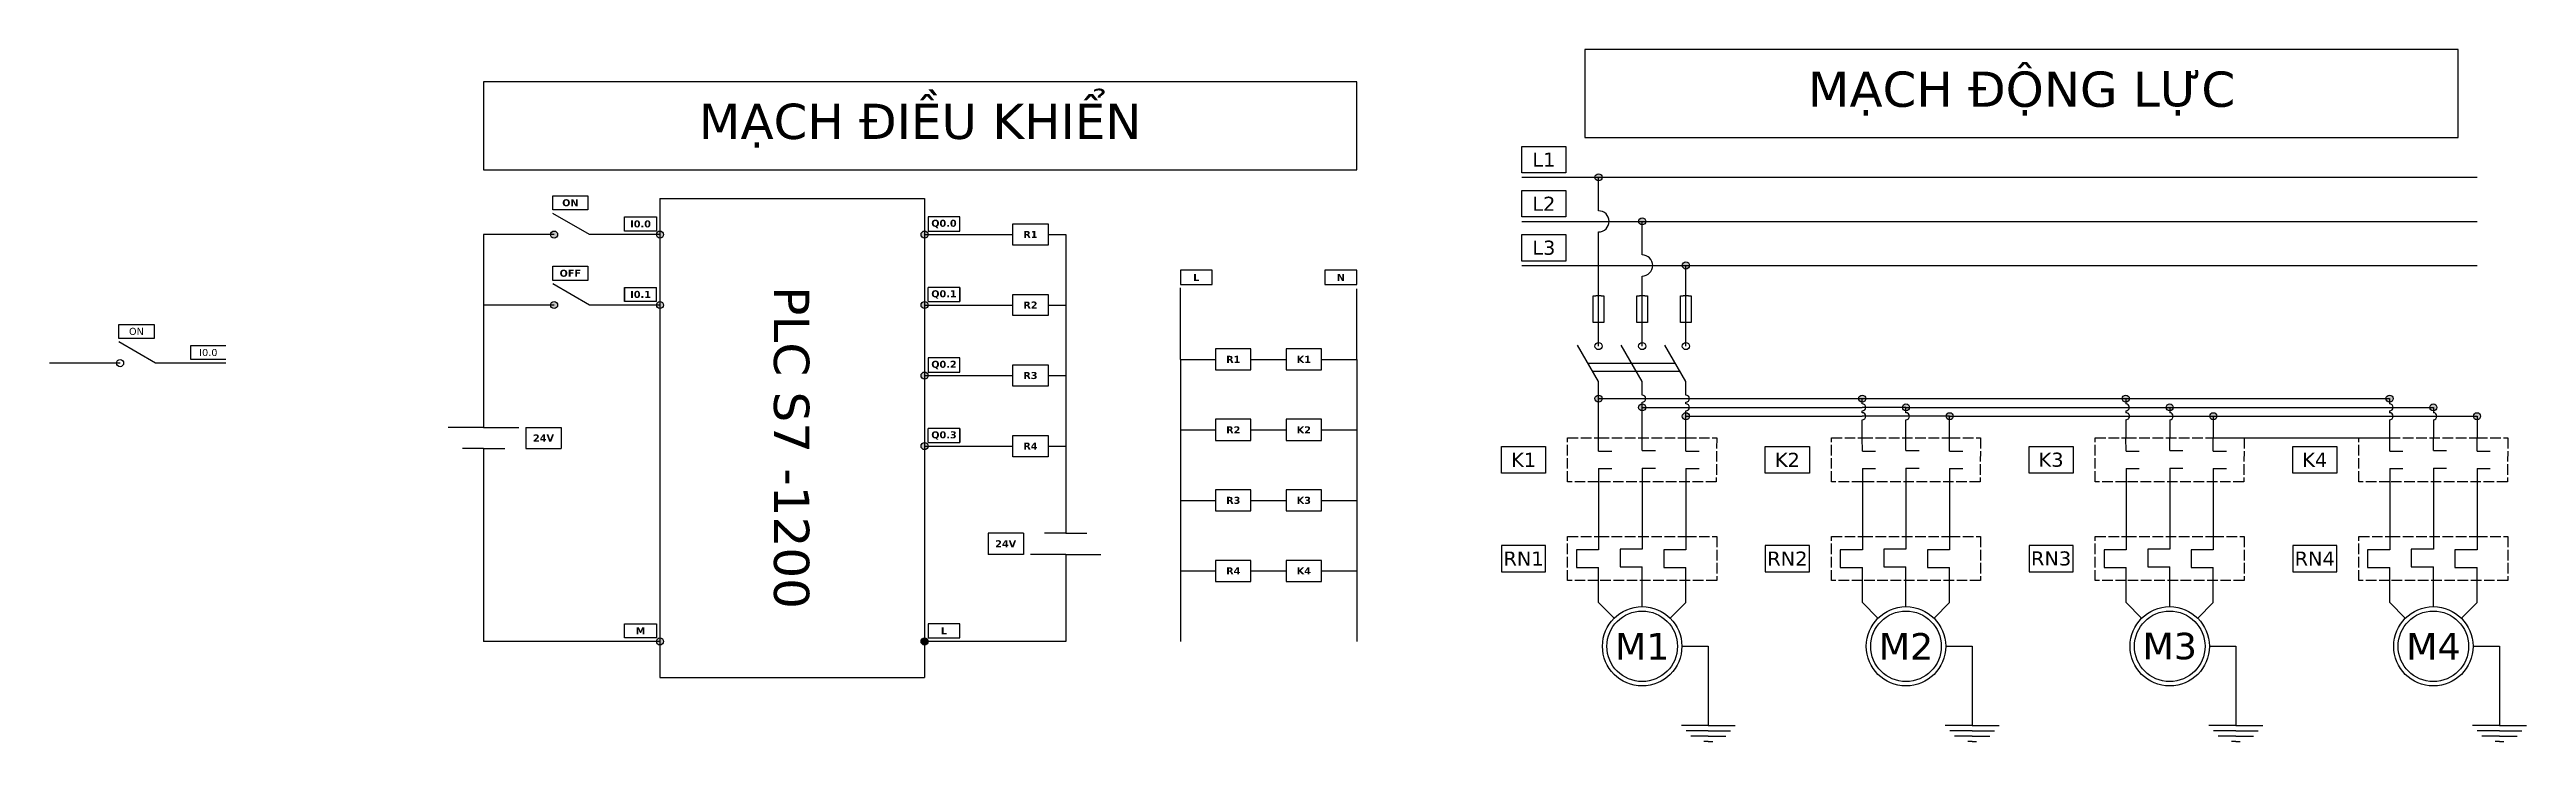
# Model space of a CAD drawing. Header units: inches. Extents: x -1026 to 1782, y 84 to 868.
import ezdxf

# ---------------------------------------------------------------- set-up
doc = ezdxf.new("R2010")
doc.units = ezdxf.units.IN
doc.header["$MEASUREMENT"] = 0
doc.linetypes.add('ACAD_ISO02W100', pattern=[15, 12, -3])
doc.layers.add('Layer1', color=7, linetype='Continuous', lineweight=25)
doc.layers.add('Layer2', color=7, linetype='ACAD_ISO02W100', lineweight=25)
doc.styles.add('style1', font='verdana.ttf', dxfattribs={"height": 8})

msp = doc.modelspace()

# ---------------------------------------------------------------- hatches: boundary and pattern name
at = {"layer": 'Layer1'}
h = msp.add_hatch(color=256, dxfattribs=at)
edge = h.paths.add_edge_path()
edge.add_arc((730, 723.5), 4, 0, 360)
edge = h.paths.add_edge_path()
edge.add_arc((779.5, 673.5), 4, 0, 360)
edge = h.paths.add_edge_path()
edge.add_arc((829, 623.5), 4, 0, 360)
edge = h.paths.add_edge_path()
edge.add_arc((730, 472.5), 4, 0, 360)
edge = h.paths.add_edge_path()
edge.add_arc((779.5, 462.5), 4, 0, 360)
edge = h.paths.add_edge_path()
edge.add_arc((829, 452.5), 4, 0, 360)
edge = h.paths.add_edge_path()
edge.add_arc((1029, 472.5), 4, 0, 360)
edge = h.paths.add_edge_path()
edge.add_arc((1078.6, 462.5), 4, 0, 360)
edge = h.paths.add_edge_path()
edge.add_arc((1128.1, 452.5), 4, 0, 360)
edge = h.paths.add_edge_path()
edge.add_arc((1327.8, 472.5), 4, 0, 360)
edge = h.paths.add_edge_path()
edge.add_arc((1377.6, 462.5), 4, 0, 360)
edge = h.paths.add_edge_path()
edge.add_arc((1427, 452.5), 4, 0, 360)
edge = h.paths.add_edge_path()
edge.add_arc((1626.8, 472.5), 4, 0, 360)
edge = h.paths.add_edge_path()
edge.add_arc((1676.5, 462.5), 4, 0, 360)
edge = h.paths.add_edge_path()
edge.add_arc((1726, 452.5), 4, 0, 360)
h = msp.add_hatch(color=256, dxfattribs=at)
edge = h.paths.add_edge_path()
edge.add_arc((-334.1, 658.6), 4, 0, 360)
edge = h.paths.add_edge_path()
edge.add_arc((-454.1, 658.6), 4, 0, 360)
edge = h.paths.add_edge_path()
edge.add_arc((-454.1, 578.6), 4, 0, 360)
edge = h.paths.add_edge_path()
edge.add_arc((-334.1, 578.6), 4, 0, 360)
edge = h.paths.add_edge_path()
edge.add_arc((-334.1, 197), 4, 0, 360)
edge = h.paths.add_edge_path()
edge.add_arc((-34.1, 418.6), 4, 0, 360)
edge = h.paths.add_edge_path()
edge.add_arc((-34.1, 498.6), 4, 0, 360)
edge = h.paths.add_edge_path()
edge.add_arc((-34.1, 578.6), 4, 0, 360)
edge = h.paths.add_edge_path()
edge.add_arc((-34.1, 658.6), 4, 0, 360)
edge = h.paths.add_edge_path()
edge.add_line((-34.1, 699.6), (-34.1, 156))
h = msp.add_hatch(color=256, dxfattribs=at)
edge = h.paths.add_edge_path()
edge.add_arc((-34.1, 197), 4, 0, 360)

# ---------------------------------------------------------------- linework, layer by layer
for p, q in [((1704.5, 868.5), (714.5, 868.5)), ((714.5, 868.5), (714.5, 768.5)), ((1704.5, 768.5), (1704.5, 868.5)), ((455.9, 832), (-534.1, 832)), ((-534.1, 832), (-534.1, 732)), ((455.9, 732), (455.9, 832)), ((643, 728.5), (643, 758.5)), ((643, 758.5), (693, 758.5)), ((693, 758.5), (693, 743.5)), ((714.5, 768.5), (1704.5, 768.5)), ((-534.1, 732), (455.9, 732)), ((693, 743.5), (693, 728.5)), ((-455.7, 686.6), (-455.7, 702.6)), ((-455.7, 702.6), (-415.7, 702.6)), ((-415.7, 702.6), (-415.7, 686.6)), ((693, 728.5), (643, 728.5)), ((643, 723.5), (1643, 723.5)), ((643, 678.5), (643, 708.5)), ((643, 708.5), (693, 708.5)), ((693, 708.5), (693, 693.5)), ((730, 685.5), (730, 723.5)), ((1643, 723.5), (1726, 723.5)), ((-415.7, 686.6), (-455.7, 686.6)), ((-414.1, 658.6), (-455.7, 682.6)), ((-374.1, 662.6), (-374.1, 678.6)), ((-374.1, 678.6), (-338.1, 678.6)), ((-338.1, 678.6), (-338.1, 662.6)), ((-334.1, 699.6), (-334.1, 156)), ((-334.1, 699.6), (-34.1, 699.6)), ((-34.1, 699.6), (-34.1, 156)), ((5.9, 678.6), (-30.1, 678.6)), ((-30.1, 678.6), (-30.1, 662.6)), ((5.9, 662.6), (5.9, 678.6)), ((693, 678.5), (643, 678.5)), ((693, 693.5), (693, 678.5)), ((-454.1, 658.6), (-534.1, 658.6)), ((-534.1, 658.6), (-534.1, 439.8)), ((-334.1, 658.6), (-414.1, 658.6)), ((-338.1, 662.6), (-374.1, 662.6)), ((-34.1, 658.6), (5.9, 658.6)), ((-30.1, 662.6), (5.9, 662.6)), ((5.9, 658.6), (45.9, 658.6)), ((45.9, 658.6), (65.9, 658.6)), ((65.9, 658.6), (65.9, 670.6)), ((65.9, 670.6), (105.9, 670.6)), ((65.9, 646.6), (65.9, 658.6)), ((105.9, 646.6), (65.9, 646.6)), ((105.9, 670.6), (105.9, 646.6)), ((105.9, 658.6), (125.9, 658.6)), ((125.9, 658.6), (125.9, 319.8)), ((643, 673.5), (1643, 673.5)), ((643, 628.5), (643, 658.5)), ((643, 658.5), (693, 658.5)), ((693, 658.5), (693, 643.5)), ((730, 532), (730, 661.5)), ((779.5, 635.5), (779.5, 673.5)), ((1643, 673.5), (1726, 673.5)), ((-455.7, 606.6), (-455.7, 622.6)), ((-455.7, 622.6), (-415.7, 622.6)), ((-415.7, 622.6), (-415.7, 606.6)), ((291.9, 618), (255.9, 618)), ((255.9, 618), (255.9, 602)), ((291.9, 602), (291.9, 618)), ((455.9, 618), (419.9, 618)), ((419.9, 618), (419.9, 602)), ((455.9, 602), (455.9, 618)), ((693, 628.5), (643, 628.5)), ((643, 623.5), (1643, 623.5)), ((693, 643.5), (693, 628.5)), ((829, 532), (829, 623.5)), ((1643, 623.5), (1726, 623.5)), ((-415.7, 606.6), (-455.7, 606.6)), ((-414.1, 578.6), (-455.7, 602.6)), ((-374.1, 582.6), (-374.1, 598.6)), ((-374.1, 598.6), (-338.1, 598.6)), ((-374.1, 598.6), (-374.1, 582.6)), ((-338.1, 582.6), (-338.1, 598.6)), ((5.9, 598.6), (-30.1, 598.6)), ((-30.1, 582.6), (-30.1, 598.6)), ((5.9, 582.6), (5.9, 598.6)), ((5.9, 598.6), (5.9, 582.6)), ((65.9, 578.6), (65.9, 590.6)), ((65.9, 590.6), (105.9, 590.6)), ((105.9, 590.6), (105.9, 566.6)), ((255.9, 602), (291.9, 602)), ((255.9, 597), (255.9, 598)), ((255.9, 517), (255.9, 597)), ((419.9, 602), (455.9, 602)), ((455.9, 517), (455.9, 597)), ((779.5, 532), (779.5, 611.5)), ((-454.1, 578.6), (-534.1, 578.6)), ((-334.1, 578.6), (-414.1, 578.6)), ((-338.1, 582.6), (-374.1, 582.6)), ((-34.1, 578.6), (5.9, 578.6)), ((-30.1, 582.6), (5.9, 582.6)), ((5.9, 578.6), (45.9, 578.6)), ((45.9, 578.6), (65.9, 578.6)), ((65.9, 566.6), (65.9, 578.6)), ((105.9, 566.6), (65.9, 566.6)), ((105.9, 578.6), (125.9, 578.6)), ((724, 559), (724, 589)), ((724, 589), (727, 589)), ((733, 589), (727, 589)), ((733, 589), (736, 589)), ((736, 589), (736, 559)), ((773.5, 559), (773.5, 589)), ((773.5, 589), (776.5, 589)), ((782.5, 589), (776.5, 589)), ((782.5, 589), (785.5, 589)), ((785.5, 589), (785.5, 559)), ((823, 559), (823, 589)), ((823, 589), (826, 589)), ((832, 589), (826, 589)), ((832, 589), (835, 589)), ((835, 589), (835, 559)), ((-947.7, 540.7), (-947.7, 556.7)), ((-947.7, 556.7), (-907.7, 556.7)), ((-907.7, 540.7), (-947.7, 540.7)), ((-906.1, 512.7), (-947.7, 536.7)), ((-907.7, 556.7), (-907.7, 540.7)), ((736, 559), (724, 559)), ((785.5, 559), (773.5, 559)), ((835, 559), (823, 559)), ((-946.1, 512.7), (-1026.1, 512.7)), ((-826.1, 512.7), (-906.1, 512.7)), ((-866.1, 516.7), (-866.1, 532.7)), ((-866.1, 532.7), (-826.1, 532.7)), ((-826.1, 516.7), (-866.1, 516.7)), ((5.9, 518.6), (-30.1, 518.6)), ((-30.1, 518.6), (-30.1, 502.6)), ((5.9, 502.6), (5.9, 518.6)), ((65.9, 498.6), (65.9, 510.6)), ((65.9, 510.6), (105.9, 510.6)), ((105.9, 510.6), (105.9, 486.6)), ((255.9, 517), (255.9, 277)), ((255.9, 517), (295.9, 517)), ((335.9, 529), (295.9, 529)), ((295.9, 529), (295.9, 517)), ((295.9, 517), (295.9, 505)), ((335.9, 505), (335.9, 529)), ((335.9, 517), (375.9, 517)), ((415.9, 529), (375.9, 529)), ((375.9, 529), (375.9, 517)), ((375.9, 517), (375.9, 505)), ((415.9, 505), (415.9, 529)), ((415.9, 517), (455.9, 517)), ((455.9, 517), (455.9, 277)), ((730, 492), (706.3, 533)), ((718.2, 512.5), (817.2, 512.5)), ((779.5, 492), (755.8, 533)), ((829, 492), (805.3, 533)), ((-34.1, 498.6), (5.9, 498.6)), ((-30.1, 502.6), (5.9, 502.6)), ((5.9, 498.6), (45.9, 498.6)), ((45.9, 498.6), (65.9, 498.6)), ((65.9, 486.6), (65.9, 498.6)), ((105.9, 486.6), (65.9, 486.6)), ((105.9, 498.6), (125.9, 498.6)), ((295.9, 505), (335.9, 505)), ((375.9, 505), (415.9, 505)), ((723.3, 503.7), (822.3, 503.7)), ((730, 413), (730, 492)), ((779.5, 476.5), (779.5, 492)), ((829, 476.5), (829, 492)), ((730, 472.5), (829, 472.5)), ((779.5, 413.5), (779.5, 468.5)), ((779.5, 462.5), (1029, 462.5)), ((829, 472.5), (1029, 472.5)), ((829, 466.5), (829, 468.5)), ((829, 413), (829, 458.5)), ((829, 452.5), (1029, 452.5)), ((1029, 472.5), (1229, 472.5)), ((1029, 466.5), (1029, 472.5)), ((1078.6, 462.5), (1029, 462.5)), ((1029, 456.5), (1029, 458.5)), ((1128.1, 452.5), (1029, 452.5)), ((1078.6, 462.5), (1229, 462.5)), ((1078.6, 456.5), (1078.6, 462.5)), ((1128.1, 428), (1128.1, 452.5)), ((1128.1, 452.5), (1229, 452.5)), ((1229, 472.5), (1327.8, 472.5)), ((1229, 462.5), (1377.6, 462.5)), ((1229, 452.5), (1427, 452.5)), ((1327.8, 472.5), (1327.8, 466.5)), ((1327.8, 472.5), (1626.8, 472.5)), ((1327.8, 458.5), (1327.8, 456.5)), ((1377.6, 462.5), (1377.6, 456.5)), ((1377.6, 462.5), (1676.5, 462.5)), ((1427, 452.5), (1427, 428)), ((1427, 452.5), (1726, 452.5)), ((1626.8, 472.5), (1626.8, 466.5)), ((1626.8, 458.5), (1626.8, 456.5)), ((1676.5, 462.5), (1676.5, 456.5)), ((1726, 452.5), (1726, 428)), ((-534.1, 439.8), (-574.1, 439.8)), ((-534.1, 439.8), (-494.1, 439.8)), ((-486.1, 439.8), (-446.1, 439.8)), ((-486.1, 439.8), (-486.1, 415.8)), ((-446.1, 439.8), (-446.1, 415.8)), ((5.9, 438.6), (-30.1, 438.6)), ((-30.1, 422.6), (-30.1, 438.6)), ((-30.1, 422.6), (5.9, 422.6)), ((5.9, 422.6), (5.9, 438.6)), ((5.9, 438.6), (5.9, 422.6)), ((65.9, 418.6), (65.9, 430.6)), ((65.9, 430.6), (105.9, 430.6)), ((105.9, 430.6), (105.9, 406.6)), ((255.9, 437), (295.9, 437)), ((335.9, 449), (295.9, 449)), ((295.9, 449), (295.9, 437)), ((295.9, 437), (295.9, 425)), ((295.9, 425), (335.9, 425)), ((335.9, 425), (335.9, 449)), ((335.9, 437), (375.9, 437)), ((415.9, 449), (375.9, 449)), ((375.9, 449), (375.9, 437)), ((375.9, 437), (375.9, 425)), ((375.9, 425), (415.9, 425)), ((415.9, 425), (415.9, 449)), ((415.9, 437), (455.9, 437)), ((1029, 428), (1029, 448.5)), ((1029.1, 413), (1029, 428)), ((1078.6, 428), (1078.6, 448.5)), ((1078.6, 413.5), (1078.6, 428)), ((1128.1, 413), (1128.1, 428)), ((1327.8, 448.5), (1327.8, 428)), ((1328.1, 413), (1328, 428)), ((1377.6, 448.5), (1377.6, 428)), ((1377.6, 413.5), (1377.6, 428)), ((1427, 413), (1427, 428)), ((1427, 428), (1627, 428)), ((1626.8, 448.5), (1626.8, 428)), ((1627, 413), (1627, 428)), ((1676.5, 448.5), (1676.5, 428)), ((1676.5, 413.5), (1676.5, 428)), ((1726, 413), (1726, 428)), ((-534.1, 415.8), (-558.1, 415.8)), ((-534.1, 415.8), (-510.1, 415.8)), ((-534.1, 415.8), (-534.1, 197)), ((-486.1, 415.8), (-446.1, 415.8)), ((-34.1, 418.6), (5.9, 418.6)), ((5.9, 418.6), (45.9, 418.6)), ((45.9, 418.6), (65.9, 418.6)), ((65.9, 406.6), (65.9, 418.6)), ((105.9, 406.6), (65.9, 406.6)), ((105.9, 418.6), (125.9, 418.6)), ((620, 388), (620, 418)), ((620, 418), (670, 418)), ((670, 418), (670, 403)), ((670, 403), (670, 388)), ((730, 413), (745, 413)), ((779.5, 413.5), (794.5, 413.5)), ((779.5, 393.5), (794.5, 393.5)), ((779.5, 393.5), (779.5, 347.5)), ((829, 413), (844, 413)), ((919.1, 388), (919.1, 418)), ((919.1, 418), (969.1, 418)), ((969.1, 418), (969.1, 403)), ((969.1, 403), (969.1, 388)), ((1029.1, 413), (1044.1, 413)), ((1078.6, 413.5), (1093.6, 413.5)), ((1078.6, 393.5), (1093.6, 393.5)), ((1078.6, 393.5), (1078.6, 347.5)), ((1128.1, 413), (1143.1, 413)), ((1218.1, 388), (1218.1, 418)), ((1218.1, 418), (1268.1, 418)), ((1268.1, 418), (1268.1, 403)), ((1268.1, 403), (1268.1, 388)), ((1328.1, 413), (1343.1, 413)), ((1377.6, 413.5), (1392.6, 413.5)), ((1377.6, 393.5), (1392.6, 393.5)), ((1377.6, 393.5), (1377.6, 347.5)), ((1427, 413), (1442, 413)), ((1517, 388), (1517, 418)), ((1517, 418), (1567, 418)), ((1567, 418), (1567, 403)), ((1567, 403), (1567, 388)), ((1627, 413), (1642, 413)), ((1676.5, 413.5), (1691.5, 413.5)), ((1676.5, 393.5), (1691.5, 393.5)), ((1676.5, 393.5), (1676.5, 347.5)), ((1726, 413), (1741, 413)), ((335.9, 369), (295.9, 369)), ((295.9, 369), (295.9, 357)), ((335.9, 345), (335.9, 369)), ((415.9, 369), (375.9, 369)), ((375.9, 369), (375.9, 357)), ((415.9, 345), (415.9, 369)), ((670, 388), (620, 388)), ((730, 393), (745, 393)), ((730, 393), (730, 347)), ((829, 393), (844, 393)), ((829, 393), (829, 347)), ((969.1, 388), (919.1, 388)), ((1029.1, 393), (1044.1, 393)), ((1029.1, 393), (1029.1, 347)), ((1128.1, 393), (1143.1, 393)), ((1128.1, 393), (1128.1, 347)), ((1268.1, 388), (1218.1, 388)), ((1328.1, 393), (1343.1, 393)), ((1328.1, 393), (1328.1, 347)), ((1427, 393), (1442, 393)), ((1427, 393), (1427, 347)), ((1567, 388), (1517, 388)), ((1627, 393), (1642, 393)), ((1627, 393), (1627, 347)), ((1726, 393), (1741, 393)), ((1726, 393), (1726, 347)), ((255.9, 357), (295.9, 357)), ((295.9, 357), (295.9, 345)), ((295.9, 345), (335.9, 345)), ((335.9, 357), (375.9, 357)), ((375.9, 357), (375.9, 345)), ((375.9, 345), (415.9, 345)), ((415.9, 357), (455.9, 357)), ((730, 347), (730, 321)), ((779.5, 347.5), (779.5, 321.5)), ((829, 347), (829, 321)), ((1029.1, 347), (1029.1, 321)), ((1078.6, 347.5), (1078.6, 321.5)), ((1128.1, 347), (1128.1, 321)), ((1328.1, 347), (1328.1, 321)), ((1377.6, 347.5), (1377.6, 321.5)), ((1427, 347), (1427, 321)), ((1627, 347), (1627, 321)), ((1676.5, 347.5), (1676.5, 321.5)), ((1726, 347), (1726, 321)), ((77.9, 319.8), (37.9, 319.8)), ((37.9, 319.8), (37.9, 295.8)), ((77.9, 319.8), (77.9, 295.8)), ((125.9, 319.8), (101.9, 319.8)), ((125.9, 319.8), (149.9, 319.8)), ((730, 321), (730, 301)), ((779.5, 321.5), (779.5, 301.5)), ((829, 321), (829, 301)), ((1029.1, 321), (1029.1, 301)), ((1078.6, 321.5), (1078.6, 301.5)), ((1128.1, 321), (1128.1, 301)), ((1328.1, 321), (1328.1, 301)), ((1377.6, 321.5), (1377.6, 301.5)), ((1427, 321), (1427, 301)), ((1627, 321), (1627, 301)), ((1676.5, 321.5), (1676.5, 301.5)), ((1726, 321), (1726, 301)), ((77.9, 295.8), (37.9, 295.8)), ((125.9, 295.8), (85.9, 295.8)), ((125.9, 295.8), (165.9, 295.8)), ((125.9, 295.8), (125.9, 197)), ((335.9, 289), (295.9, 289)), ((295.9, 289), (295.9, 277)), ((335.9, 265), (335.9, 289)), ((415.9, 289), (375.9, 289)), ((375.9, 289), (375.9, 277)), ((415.9, 265), (415.9, 289)), ((670, 306), (620, 306)), ((620, 306), (620, 276)), ((670, 291), (670, 306)), ((670, 276), (670, 291)), ((730, 301), (705, 301)), ((705, 301), (705, 281)), ((705, 281), (730, 281)), ((730, 261), (730, 281)), ((779.5, 301.5), (754.5, 301.5)), ((754.5, 301.5), (754.5, 281.5)), ((754.5, 281.5), (779.5, 281.5)), ((779.5, 261.5), (779.5, 281.5)), ((829, 301), (804, 301)), ((804, 301), (804, 281)), ((804, 281), (829, 281)), ((829, 261), (829, 281)), ((969.1, 306), (919.1, 306)), ((919.1, 306), (919.1, 276)), ((969.1, 291), (969.1, 306)), ((969.1, 276), (969.1, 291)), ((1029.1, 301), (1004.1, 301)), ((1004.1, 301), (1004.1, 281)), ((1004.1, 281), (1029.1, 281)), ((1029.1, 261), (1029.1, 281)), ((1078.6, 301.5), (1053.6, 301.5)), ((1053.6, 301.5), (1053.6, 281.5)), ((1053.6, 281.5), (1078.6, 281.5)), ((1078.6, 261.5), (1078.6, 281.5)), ((1128.1, 301), (1103.1, 301)), ((1103.1, 301), (1103.1, 281)), ((1103.1, 281), (1128.1, 281)), ((1128.1, 261), (1128.1, 281)), ((1268.1, 306), (1218.1, 306)), ((1218.1, 306), (1218.1, 276)), ((1268.1, 291), (1268.1, 306)), ((1268.1, 276), (1268.1, 291)), ((1328.1, 301), (1303.1, 301)), ((1303.1, 301), (1303.1, 281)), ((1303.1, 281), (1328.1, 281)), ((1328.1, 261), (1328.1, 281)), ((1377.6, 301.5), (1352.6, 301.5)), ((1352.6, 301.5), (1352.6, 281.5)), ((1352.6, 281.5), (1377.6, 281.5)), ((1377.6, 261.5), (1377.6, 281.5)), ((1427, 301), (1402, 301)), ((1402, 301), (1402, 281)), ((1402, 281), (1427, 281)), ((1427, 261), (1427, 281)), ((1567, 306), (1517, 306)), ((1517, 306), (1517, 276)), ((1567, 291), (1567, 306)), ((1567, 276), (1567, 291)), ((1627, 301), (1602, 301)), ((1602, 301), (1602, 281)), ((1602, 281), (1627, 281)), ((1627, 261), (1627, 281)), ((1676.5, 301.5), (1651.5, 301.5)), ((1651.5, 301.5), (1651.5, 281.5)), ((1651.5, 281.5), (1676.5, 281.5)), ((1676.5, 261.5), (1676.5, 281.5)), ((1726, 301), (1701, 301)), ((1701, 301), (1701, 281)), ((1701, 281), (1726, 281)), ((1726, 261), (1726, 281)), ((255.9, 277), (255.9, 197)), ((255.9, 277), (295.9, 277)), ((295.9, 277), (295.9, 265)), ((295.9, 265), (335.9, 265)), ((335.9, 277), (375.9, 277)), ((375.9, 277), (375.9, 265)), ((375.9, 265), (415.9, 265)), ((415.9, 277), (455.9, 277)), ((455.9, 277), (455.9, 197)), ((620, 276), (670, 276)), ((730, 241), (730, 261)), ((779.5, 236.5), (779.5, 261.5)), ((829, 241), (829, 261)), ((919.1, 276), (969.1, 276)), ((1029.1, 241), (1029.1, 261)), ((1078.6, 236.5), (1078.6, 261.5)), ((1128.1, 241), (1128.1, 261)), ((1218.1, 276), (1268.1, 276)), ((1328.1, 241), (1328.1, 261)), ((1377.6, 236.5), (1377.6, 261.5)), ((1427, 241), (1427, 261)), ((1517, 276), (1567, 276)), ((1627, 241), (1627, 261)), ((1676.5, 236.5), (1676.5, 261.5)), ((1726, 241), (1726, 261)), ((747.7, 223.3), (730, 241)), ((811.3, 223.3), (829, 241)), ((1046.7, 223.3), (1029.1, 241)), ((1110.4, 223.3), (1128.1, 241)), ((1345.7, 223.3), (1328.1, 241)), ((1409.4, 223.3), (1427, 241)), ((1644.7, 223.3), (1627, 241)), ((1708.4, 223.3), (1726, 241)), ((-334.1, 197), (-534.1, 197)), ((-374.1, 201), (-374.1, 217)), ((-374.1, 217), (-338.1, 217)), ((-338.1, 201), (-374.1, 201)), ((-338.1, 217), (-338.1, 201)), ((125.9, 197), (-34.1, 197)), ((5.9, 217), (-30.1, 217)), ((-30.1, 217), (-30.1, 201)), ((-30.1, 201), (5.9, 201)), ((5.9, 201), (5.9, 217)), ((824.5, 191.5), (854.5, 191.5)), ((854.5, 191.5), (854.5, 101.5)), ((1123.6, 191.5), (1153.6, 191.5)), ((1153.6, 191.5), (1153.6, 101.5)), ((1422.6, 191.5), (1452.6, 191.5)), ((1452.6, 191.5), (1452.6, 101.5)), ((1721.5, 191.5), (1751.5, 191.5)), ((1751.5, 191.5), (1751.5, 101.5)), ((-334.1, 156), (-34.1, 156)), ((854.5, 101.5), (824, 101.5)), ((854.5, 95.5), (829.2, 95.5)), ((854.5, 89.5), (834.5, 89.5)), ((854.5, 101.5), (885, 101.5)), ((854.5, 95.5), (879.8, 95.5)), ((854.5, 89.5), (874.5, 89.5)), ((1153.6, 101.5), (1123.1, 101.5)), ((1153.6, 95.5), (1128.3, 95.5)), ((1153.6, 89.5), (1133.6, 89.5)), ((1153.6, 101.5), (1184.1, 101.5)), ((1153.6, 95.5), (1178.8, 95.5)), ((1153.6, 89.5), (1173.6, 89.5)), ((1452.6, 101.5), (1422.1, 101.5)), ((1452.6, 95.5), (1427.3, 95.5)), ((1452.6, 89.5), (1432.6, 89.5)), ((1452.6, 101.5), (1483.1, 101.5)), ((1452.6, 95.5), (1477.8, 95.5)), ((1452.6, 89.5), (1472.6, 89.5)), ((1751.5, 101.5), (1721, 101.5)), ((1751.5, 95.5), (1726.3, 95.5)), ((1751.5, 89.5), (1731.5, 89.5)), ((1751.5, 101.5), (1782, 101.5)), ((1751.5, 95.5), (1776.8, 95.5)), ((1751.5, 89.5), (1771.5, 89.5)), ((854.5, 83.5), (849.5, 83.5)), ((854.5, 83.5), (859.5, 83.5)), ((1153.6, 83.5), (1148.6, 83.5)), ((1153.6, 83.5), (1158.6, 83.5)), ((1452.6, 83.5), (1447.6, 83.5)), ((1452.6, 83.5), (1457.6, 83.5)), ((1751.5, 83.5), (1746.5, 83.5)), ((1751.5, 83.5), (1756.5, 83.5))]:
    msp.add_line(p, q, dxfattribs=at)
for centre, radius in [((730, 723.5), 4), ((779.5, 673.5), 4), ((-454.1, 658.6), 4), ((-334.1, 658.6), 4), ((-34.1, 658.6), 4), ((829, 623.5), 4), ((-454.1, 578.6), 4), ((-334.1, 578.6), 4), ((-34.1, 578.6), 4), ((730, 532), 4), ((779.5, 532), 4), ((829, 532), 4), ((-946.1, 512.7), 4), ((-34.1, 498.6), 4), ((730, 472.5), 4), ((779.5, 462.5), 4), ((829, 452.5), 4), ((1029, 472.5), 4), ((1078.6, 462.5), 4), ((1128.1, 452.5), 4), ((1327.8, 472.5), 4), ((1377.6, 462.5), 4), ((1427, 452.5), 4), ((1626.8, 472.5), 4), ((1676.5, 462.5), 4), ((1726, 452.5), 4), ((-34.1, 418.6), 4), ((779.5, 191.5), 45), ((779.5, 191.5), 40), ((1078.6, 191.5), 45), ((1078.6, 191.5), 40), ((1377.6, 191.5), 45), ((1377.6, 191.5), 40), ((1676.5, 191.5), 45), ((1676.5, 191.5), 40), ((-334.1, 197), 4), ((-34.1, 197), 4)]:
    msp.add_circle(centre, radius, dxfattribs=at)
for centre, radius, start, end in [((730, 673.5), 12, 270, 90), ((779.5, 623.5), 12, 270, 90), ((779.5, 472.5), 4, 270, 90), ((829, 472.5), 4, 270, 90), ((829, 462.5), 4, 270, 90), ((1029, 462.5), 4, 270, 90), ((1029, 452.5), 4, 270, 90), ((1078.5, 452.5), 4, 270.4476, 89.5524), ((1327.8, 462.5), 4, 270, 90), ((1328, 452.5), 4, 266.8948, 93.1052), ((1377.6, 452.5), 4, 270, 90), ((1626.8, 462.5), 4, 270, 90), ((1626.8, 452.5), 4, 270, 90), ((1676.5, 452.5), 4, 270, 90)]:
    msp.add_arc(centre, radius, start, end, dxfattribs=at)
at = {"layer": 'Layer2'}
for p, q in [((695, 378), (695, 428)), ((695, 428), (729.9, 428)), ((730, 428), (829, 428)), ((829, 428), (864, 428)), ((864, 428), (863.5, 378)), ((994.1, 378), (994.1, 428)), ((994.1, 428), (1029, 428)), ((1029.1, 428), (1128.1, 428)), ((1128.1, 428), (1163.1, 428)), ((1163.1, 428), (1162.6, 378)), ((1293.1, 378), (1293.1, 428)), ((1293.1, 428), (1328, 428)), ((1328.1, 428), (1427, 428)), ((1427, 428), (1462, 428)), ((1462, 428), (1461.6, 378)), ((1592, 378), (1592, 428)), ((1592, 428), (1627, 428)), ((1627, 428), (1726, 428)), ((1726, 428), (1761, 428)), ((1761, 428), (1760.5, 378)), ((730, 378), (695, 378)), ((863.5, 378), (730, 378)), ((1029.1, 378), (994.1, 378)), ((1162.6, 378), (1029.1, 378)), ((1328.1, 378), (1293.1, 378)), ((1461.6, 378), (1328.1, 378)), ((1627, 378), (1592, 378)), ((1760.5, 378), (1627, 378)), ((695, 266), (695, 316)), ((695, 316), (729.9, 316)), ((729.9, 316), (829, 316)), ((829, 316), (864, 316)), ((864, 316), (864, 266)), ((994.1, 266), (994.1, 316)), ((994.1, 316), (1029, 316)), ((1029, 316), (1128.1, 316)), ((1128.1, 316), (1163.1, 316)), ((1163.1, 316), (1163.1, 266)), ((1293.1, 266), (1293.1, 316)), ((1293.1, 316), (1328, 316)), ((1328, 316), (1427, 316)), ((1427, 316), (1462, 316)), ((1462, 316), (1462, 266)), ((1592, 266), (1592, 316)), ((1592, 316), (1627, 316)), ((1627, 316), (1726, 316)), ((1726, 316), (1761, 316)), ((1761, 316), (1761, 266)), ((730, 266), (695, 266)), ((864, 266), (730, 266)), ((1029.1, 266), (994.1, 266)), ((1163.1, 266), (1029.1, 266)), ((1328.1, 266), (1293.1, 266)), ((1462, 266), (1328.1, 266)), ((1627, 266), (1592, 266)), ((1761, 266), (1627, 266))]:
    msp.add_line(p, q, dxfattribs=at)

# ---------------------------------------------------------------- texts
at = {"layer": 'Layer1', "attachment_point": 5, "style": 'style1'}
for s, insert, char_height, width in [('MẠCH ĐỘNG LỰC', (1209.5, 818.5), 40, 990), ('MẠCH ĐIỀU KHIỂN', (-39.1, 782), 40, 990), ('L1', (668, 743.5), 16, 50), ('{\\fVerdana|b1|i0|c0|p34;ON}', (-435.7, 694.6), 8, 40), ('{\\fVerdana|b1|i0|c0|p34;I0.0}', (-356.1, 670.6), 8, 36), ('{\\fVerdana|b1|i0|c0|p34;Q0.0}', (-12.1, 670.6), 8, 36), ('L2', (668, 693.5), 16, 50), ('{\\fVerdana|b1|i0|c0|p34;R1}', (85.9, 658.6), 8, 40), ('L3', (668, 643.5), 16, 50), ('{\\fVerdana|b1|i0|c0|p34;OFF}', (-435.7, 614.6), 8, 40), ('{\\fVerdana|b1|i0|c0|p34;I0.1}', (-356.1, 590.6), 8, 36), ('{\\fVerdana|b1|i0|c0|p34;Q0.1}', (-12.1, 590.6), 8, 36), ('{\\fVerdana|b1|i0|c0|p34;L}', (273.9, 610), 8, 36), ('{\\fVerdana|b1|i0|c0|p34;N}', (437.9, 610), 8, 36), ('{\\fVerdana|b1|i0|c0|p34;R2}', (85.9, 578.6), 8, 40), ('ON', (-927.7, 548.7), 8, 40), ('I0.0', (-846.1, 524.7), 8, 40), ('{\\fVerdana|b1|i0|c0|p34;Q0.2}', (-12.1, 510.6), 8, 36), ('{\\fVerdana|b1|i0|c0|p34;R1}', (315.9, 517), 8, 40), ('{\\fVerdana|b1|i0|c0|p34;K1}', (395.9, 517), 8, 40), ('{\\fVerdana|b1|i0|c0|p34;R3}', (85.9, 498.6), 8, 40), ('{\\fVerdana|b1|i0|c0|p34;24V}', (-466.1, 427.8), 8, 40), ('{\\fVerdana|b1|i0|c0|p34;Q0.3}', (-12.1, 430.6), 8, 36), ('{\\fVerdana|b1|i0|c0|p34;R4}', (85.9, 418.6), 8, 40), ('{\\fVerdana|b1|i0|c0|p34;R2}', (315.9, 437), 8, 40), ('{\\fVerdana|b1|i0|c0|p34;K2}', (395.9, 437), 8, 40), ('K1', (645, 403), 16, 50), ('K2', (944.1, 403), 16, 50), ('K3', (1243.1, 403), 16, 50), ('K4', (1542, 403), 16, 50), ('{\\fVerdana|b1|i0|c0|p34;R3}', (315.9, 357), 8, 40), ('{\\fVerdana|b1|i0|c0|p34;K3}', (395.9, 357), 8, 40), ('{\\fVerdana|b1|i0|c0|p34;24V}', (57.9, 307.8), 8, 40), ('{\\fVerdana|b1|i0|c0|p34;R4}', (315.9, 277), 8, 40), ('{\\fVerdana|b1|i0|c0|p34;K4}', (395.9, 277), 8, 40), ('RN1', (645, 291), 16, 50), ('RN2', (944.1, 291), 16, 50), ('RN3', (1243.1, 291), 16, 50), ('RN4', (1542, 291), 16, 50), ('{\\fVerdana|b1|i0|c0|p34;M}', (-356.1, 209), 8, 36), ('{\\fVerdana|b1|i0|c0|p34;L}', (-12.1, 209), 8, 36), ('M1', (779.5, 191.5), 30, 54.112), ('M2', (1078.6, 191.5), 30, 54.112), ('M3', (1377.6, 191.5), 30, 54.112), ('M4', (1676.5, 191.5), 30, 54.112)]:
    msp.add_mtext(s, dxfattribs=dict(at, insert=insert, char_height=char_height, width=width))
at = {"layer": 'Layer1', "insert": (-185.2, 416.9), "char_height": 40, "width": 475.053, "attachment_point": 5, "rotation": 270, "style": 'style1'}
msp.add_mtext('PLC S7 -1200', dxfattribs=at)

doc.saveas('drawing.dxf')
